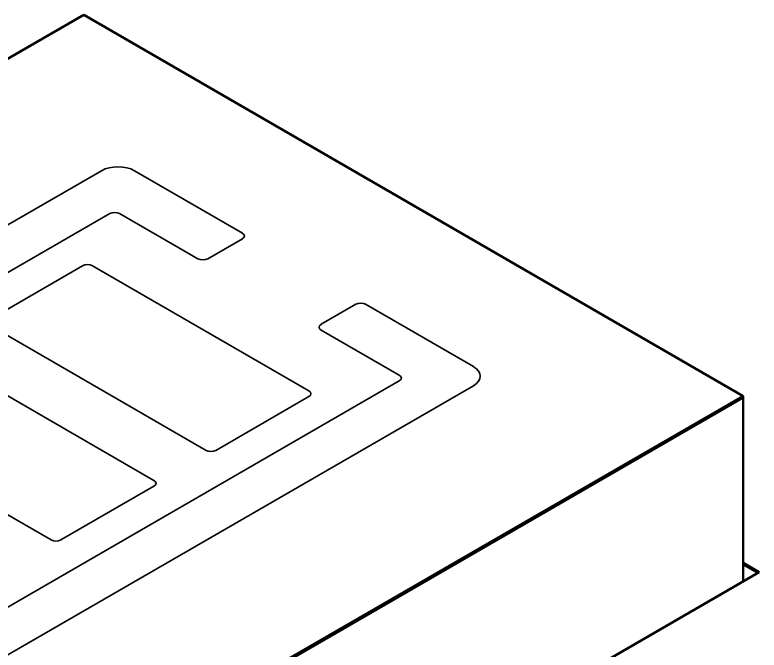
# Model space of a CAD drawing. Header units: inches. Extents: x -24.6 to 49, y -43 to 20.8.
# Drawn here: x -15.245 to -13.36, y 15.022 to 16.629 of the extents above; entities that cross this region are included whole.
import ezdxf

# ---------------------------------------------------------------- set-up
doc = ezdxf.new("R2010")
doc.units = ezdxf.units.IN
doc.header["$MEASUREMENT"] = 0
doc.layers.add('Visible (ANSI)', color=7, linetype='Continuous', lineweight=50)
doc.layers.add('Visible Narrow (ANSI)', color=7, linetype='Continuous', lineweight=35)

msp = doc.modelspace()

# ---------------------------------------------------------------- linework, layer by layer
at = {"layer": 'Visible (ANSI)'}
for p, q in [((-15.0705, 16.6291), (-17.6846, 15.1199)), ((-13.4002, 15.6647), (-15.0705, 16.6291)), ((-16.0143, 14.1555), (-13.4002, 15.6647)), ((-16.0143, 14.1516), (-13.4002, 15.6609)), ((-13.4002, 15.6647), (-13.4002, 15.1957)), ((-13.4002, 15.6609), (-13.4002, 15.1957)), ((-13.3598, 15.219), (-13.4002, 15.2423)), ((-13.3631, 15.2171), (-13.4002, 15.2385)), ((-15.7914, 13.8151), (-13.3598, 15.219))]:
    msp.add_line(p, q, dxfattribs=at)
at = {"layer": 'Visible Narrow (ANSI)'}
for p, q in [((-15.0255, 16.2348), (-16.9077, 15.1481)), ((-14.6687, 16.077), (-14.942, 16.2348)), ((-16.7198, 15.136), (-15.0046, 16.1263)), ((-14.9795, 16.1263), (-14.7815, 16.0119)), ((-14.7564, 16.0119), (-14.6687, 16.0626)), ((-15.0734, 15.9941), (-15.3091, 15.8581)), ((-14.5, 15.6775), (-15.0484, 15.9941)), ((-14.3815, 15.8967), (-14.4692, 15.8461)), ((-14.0832, 15.739), (-14.3564, 15.8967)), ((-15.3091, 15.8436), (-14.7607, 15.527)), ((-14.4692, 15.8316), (-14.2711, 15.7173)), ((-14.8925, 15.4509), (-15.4409, 15.7675)), ((-14.2711, 15.7028), (-15.9863, 14.7125)), ((-15.9654, 14.6041), (-14.0832, 15.6907)), ((-14.7357, 15.527), (-14.5, 15.6631)), ((-15.7017, 15.617), (-15.1533, 15.3004)), ((-15.1282, 15.3004), (-14.8925, 15.4364))]:
    msp.add_line(p, q, dxfattribs=at)
for centre, major_axis, start_param, end_param in [((-14.9837, 16.2107), (-0.0591, 0), 3.926991, 5.497787), ((-14.9921, 16.119), (0.0177, 0), 0.785398, 2.356194), ((-14.6813, 16.0698), (0.0177, 0), 5.497787, 7.068583), ((-14.769, 16.0192), (0.0177, 0), 3.926991, 5.497787), ((-15.0609, 15.9869), (-0.0177, 0), 3.926991, 5.497787), ((-14.3689, 15.8895), (-0.0177, 0), 3.926991, 5.497787), ((-14.4566, 15.8388), (-0.0177, 0), 5.497787, 7.068583), ((-14.125, 15.7148), (0.0591, 0), 5.497787, 7.068583), ((-14.2836, 15.71), (0.0177, 0), 5.497787, 7.068583), ((-14.5125, 15.6703), (0.0177, 0), 5.497787, 7.068583), ((-14.7482, 15.5342), (0.0177, 0), 3.926991, 5.497787), ((-14.905, 15.4437), (0.0177, 0), 5.497787, 7.068583), ((-15.1407, 15.3076), (0.0177, 0), 3.926991, 5.497787)]:
    msp.add_ellipse(centre, major_axis=major_axis, ratio=0.57735, start_param=start_param, end_param=end_param, dxfattribs=at)

doc.saveas('drawing.dxf')
